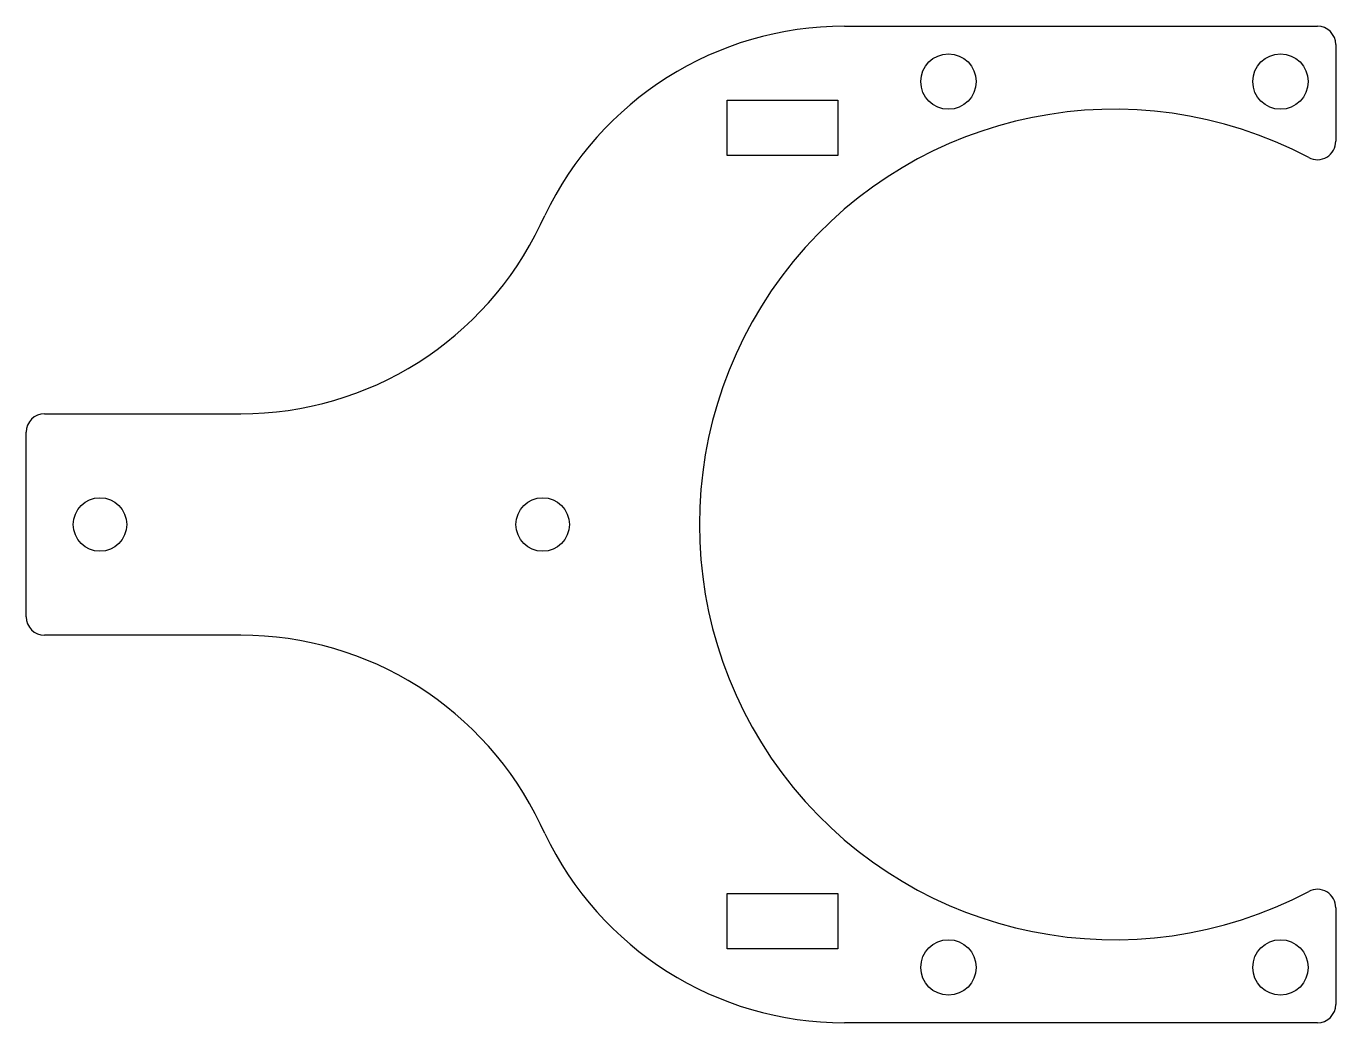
# Model space of a CAD drawing. Header units: millimetres. Extents: x -72.7 to -1.7, y -37.6 to 16.4.
import ezdxf

# ---------------------------------------------------------------- set-up
doc = ezdxf.new("R2010")
doc.units = ezdxf.units.MM

msp = doc.modelspace()

# ---------------------------------------------------------------- linework, layer by layer
at = {"color": 7, "linetype": 'Continuous', "lineweight": 25}
for p, q in [((-28.297, 16.402), (-2.662, 16.402)), ((-1.662, 15.402), (-1.662, 10.169)), ((-34.662, 9.402), (-34.662, 12.402)), ((-34.662, 12.402), (-28.662, 12.402)), ((-28.662, 12.402), (-28.662, 9.402)), ((-28.662, 9.402), (-34.662, 9.402)), ((-44.776, 5.663), (-44.549, 6.141)), ((-71.662, -4.598), (-61.028, -4.598)), ((-72.662, -15.598), (-72.662, -5.598)), ((-61.028, -16.598), (-71.662, -16.598)), ((-44.549, -27.337), (-44.776, -26.859)), ((-34.662, -33.598), (-34.662, -30.598)), ((-34.662, -30.598), (-28.662, -30.598)), ((-28.662, -30.598), (-28.662, -33.598)), ((-1.662, -31.365), (-1.662, -36.598)), ((-28.662, -33.598), (-34.662, -33.598)), ((-2.662, -37.598), (-28.297, -37.598))]:
    msp.add_line(p, q, dxfattribs=at)
for centre, radius in [((-22.662, 13.402), 1.5), ((-4.662, 13.402), 1.5), ((-68.662, -10.598), 1.45), ((-44.662, -10.598), 1.45), ((-22.662, -34.598), 1.5), ((-4.662, -34.598), 1.5)]:
    msp.add_circle(centre, radius, dxfattribs=at)
for centre, radius, start, end in [((-28.297, -1.598), 18, 90, 154.53665), ((-2.662, 15.402), 1, 0, 90), ((-13.662, -10.598), 22.5, 62.08993, 297.91007), ((-2.662, 10.169), 1, 242.08993, 0), ((-61.028, 13.402), 18, 270, 334.53665), ((-71.662, -5.598), 1, 90, 180), ((-71.662, -15.598), 1, 180, 270), ((-61.028, -34.598), 18, 25.46335, 90), ((-28.297, -19.598), 18, 205.46335, 270), ((-2.662, -31.365), 1, 0, 117.91007), ((-2.662, -36.598), 1, 270, 0)]:
    msp.add_arc(centre, radius, start, end, dxfattribs=at)

doc.saveas('drawing.dxf')
